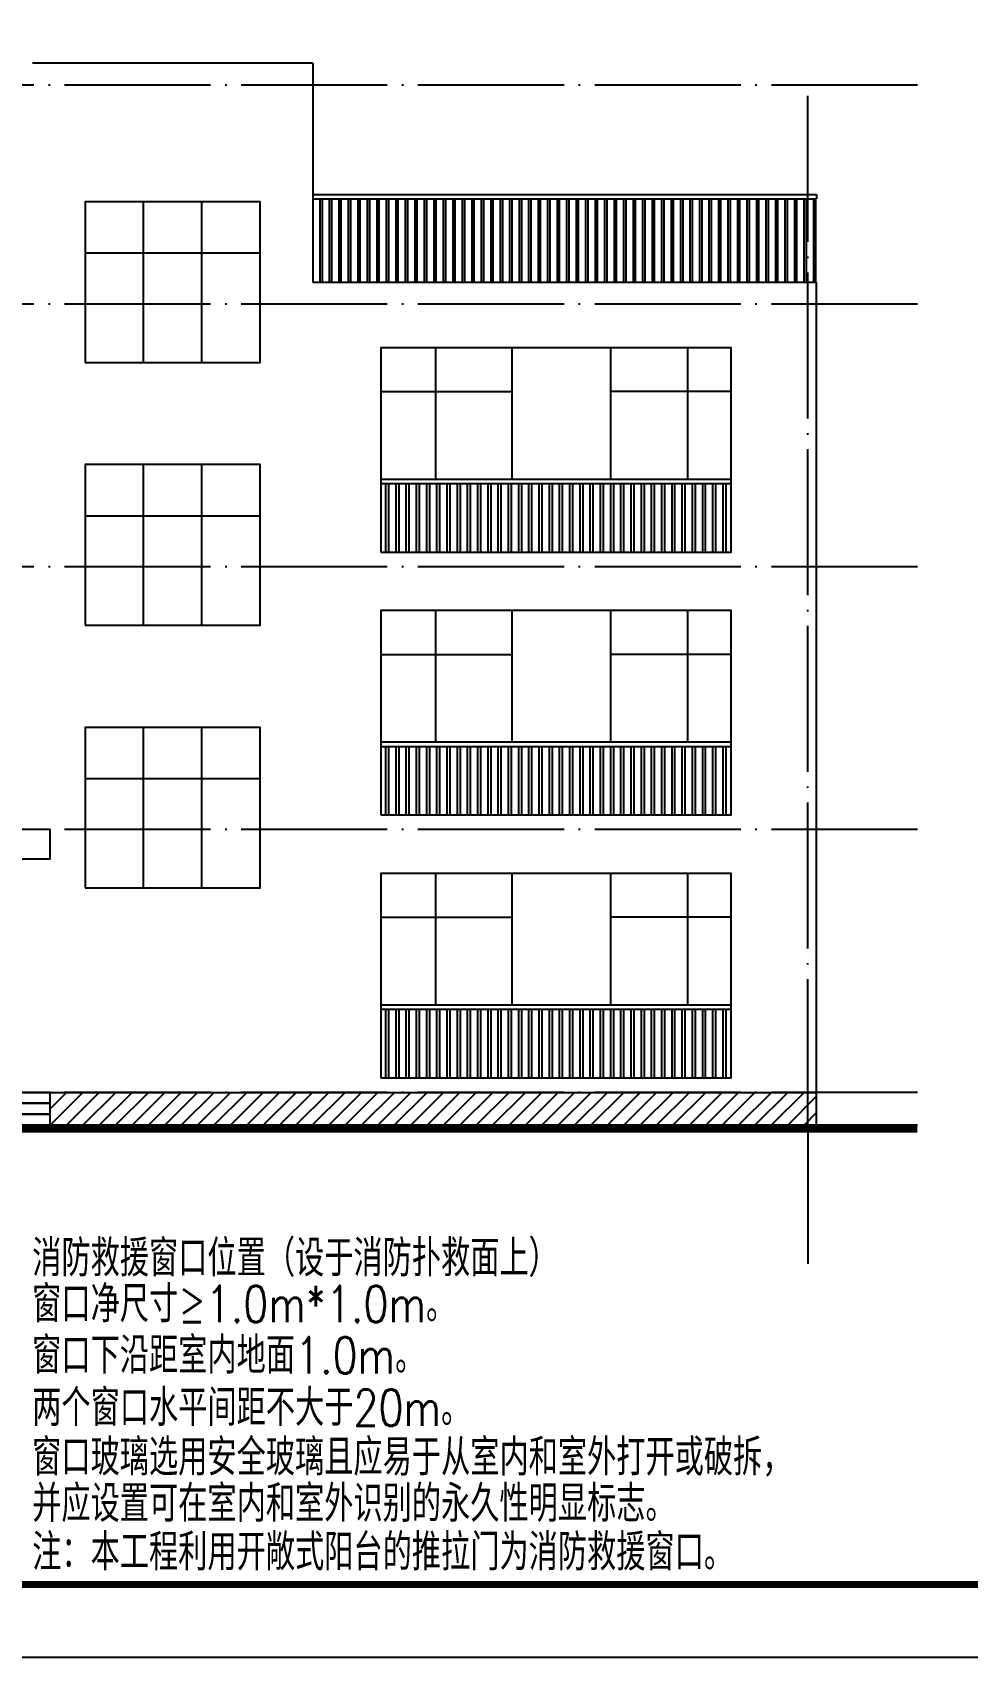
# Model space of a CAD drawing. Extents: x -695846 to 822170, y -413475 to 397179.
# Drawn here: x 369208 to 382014, y 220602 to 242864 of the extents above; entities that cross this region are included whole.
import ezdxf

# ---------------------------------------------------------------- set-up
doc = ezdxf.new("R2010")
doc.units = 0
doc.header["$LTSCALE"] = 1000
doc.header["$MEASUREMENT"] = 0
doc.linetypes.add('DOTE', pattern=[2.42, 2, -0.2, 0.02, -0.2])
for name, color, linetype in [('A-立面阳台栏杆', 157, 'Continuous'), ('AXIS', 3, 'Continuous'), ('BALCONY', 6, 'Continuous'), ('DOTE', 1, 'DOTE'), ('T-图框-175', 175, 'Continuous'), ('WINDOW', 4, 'Continuous')]:
    doc.layers.add(name, color=color, linetype=linetype)
doc.styles.add('_HZTXT', font='txt.shx', dxfattribs={"width": 0.8, "bigfont": 'HZTXT.shx'})

msp = doc.modelspace()

# ---------------------------------------------------------------- hatches: boundary and pattern name
h = msp.add_hatch()
h.set_pattern_fill('ANSI31', color=8, scale=100)
h.set_pattern_definition([(45, (-263890.22, -11436.08), (-112.2532, 112.2532), [])])
h.paths.add_polyline_path([(379948, 228344), (369448, 228344), (369448, 228194), (369448, 228044), (369448, 227894), (379948, 227894)])

# ---------------------------------------------------------------- linework, layer by layer
for p, q in [((373048, 242444), (369208, 242444)), ((373048, 242444), (373048, 239444)), ((379948, 227894), (379948, 239444)), ((381328, 227894), (342928, 227894))]:
    msp.add_line(p, q)
at = {"color": 8}
msp.add_line((344308, 228344), (379948, 228344), dxfattribs=at)
msp.add_lwpolyline([(373048, 239444), (379948, 239444)])
for points in [[(373978, 235744), (378778, 235744), (378778, 238544), (373978, 238544)], [(373978, 232144), (378778, 232144), (378778, 234944), (373978, 234944)], [(365608, 231544), (369448, 231544), (369448, 231944), (365608, 231944)], [(373978, 228544), (378778, 228544), (378778, 231344), (373978, 231344)], [(365608, 228194), (369448, 228194), (369448, 228344), (365608, 228344)], [(365608, 228044), (369448, 228044), (369448, 228194), (365608, 228194)], [(365608, 227894), (369448, 227894), (369448, 228044), (365608, 228044)]]:
    msp.add_lwpolyline(points, close=True)
at = {"const_width": 100}
msp.add_lwpolyline([(381328, 227844), (342928, 227844)], dxfattribs=at)
at = {"layer": 'A-立面阳台栏杆'}
for p, q in [((379948, 240644), (379948, 240584)), ((373978, 236744), (378778, 236744)), ((373978, 236684), (378778, 236684)), ((373978, 233144), (378778, 233144)), ((373978, 233084), (378778, 233084)), ((373978, 229544), (378778, 229544)), ((373978, 229484), (378778, 229484))]:
    msp.add_line(p, q, dxfattribs=at)
for points in [[(373048, 240644), (379948, 240644)], [(373048, 240584), (379948, 240584)], [(373148, 239444), (373148, 240584)], [(373178, 239444), (373178, 240584)], [(373278, 239444), (373278, 240584)], [(373308, 239444), (373308, 240584)], [(373408, 239444), (373408, 240584)], [(373438, 239444), (373438, 240584)], [(373538, 239444), (373538, 240584)], [(373568, 239444), (373568, 240584)], [(373668, 239444), (373668, 240584)], [(373698, 239444), (373698, 240584)], [(373798, 239444), (373798, 240584)], [(373828, 239444), (373828, 240584)], [(373928, 239444), (373928, 240584)], [(373958, 239444), (373958, 240584)], [(374058, 239444), (374058, 240584)], [(374088, 239444), (374088, 240584)], [(374188, 239444), (374188, 240584)], [(374218, 239444), (374218, 240584)], [(374318, 239444), (374318, 240584)], [(374348, 239444), (374348, 240584)], [(374448, 239444), (374448, 240584)], [(374478, 239444), (374478, 240584)], [(374578, 239444), (374578, 240584)], [(374608, 239444), (374608, 240584)], [(374708, 239444), (374708, 240584)], [(374738, 239444), (374738, 240584)], [(374838, 239444), (374838, 240584)], [(374868, 239444), (374868, 240584)], [(374968, 239444), (374968, 240584)], [(374998, 239444), (374998, 240584)], [(375098, 239444), (375098, 240584)], [(375128, 239444), (375128, 240584)], [(375228, 239444), (375228, 240584)], [(375258, 239444), (375258, 240584)], [(375358, 239444), (375358, 240584)], [(375388, 239444), (375388, 240584)], [(375488, 239444), (375488, 240584)], [(375518, 239444), (375518, 240584)], [(375618, 239444), (375618, 240584)], [(375648, 239444), (375648, 240584)], [(375748, 239444), (375748, 240584)], [(375778, 239444), (375778, 240584)], [(375878, 239444), (375878, 240584)], [(375908, 239444), (375908, 240584)], [(376008, 239444), (376008, 240584)], [(376038, 239444), (376038, 240584)], [(376138, 239444), (376138, 240584)], [(376168, 239444), (376168, 240584)], [(376268, 239444), (376268, 240584)], [(376298, 239444), (376298, 240584)], [(376398, 239444), (376398, 240584)], [(376428, 239444), (376428, 240584)], [(376528, 239444), (376528, 240584)], [(376558, 239444), (376558, 240584)], [(376658, 239444), (376658, 240584)], [(376688, 239444), (376688, 240584)], [(376788, 239444), (376788, 240584)], [(376818, 239444), (376818, 240584)], [(376918, 239444), (376918, 240584)], [(376948, 239444), (376948, 240584)], [(377048, 239444), (377048, 240584)], [(377078, 239444), (377078, 240584)], [(377178, 239444), (377178, 240584)], [(377208, 239444), (377208, 240584)], [(377308, 239444), (377308, 240584)], [(377338, 239444), (377338, 240584)], [(377438, 239444), (377438, 240584)], [(377468, 239444), (377468, 240584)], [(377568, 239444), (377568, 240584)], [(377598, 239444), (377598, 240584)], [(377698, 239444), (377698, 240584)], [(377728, 239444), (377728, 240584)], [(377828, 239444), (377828, 240584)], [(377858, 239444), (377858, 240584)], [(377958, 239444), (377958, 240584)], [(377988, 239444), (377988, 240584)], [(378088, 239444), (378088, 240584)], [(378118, 239444), (378118, 240584)], [(378218, 239444), (378218, 240584)], [(378248, 239444), (378248, 240584)], [(378348, 239444), (378348, 240584)], [(378378, 239444), (378378, 240584)], [(378478, 239444), (378478, 240584)], [(378508, 239444), (378508, 240584)], [(378608, 239444), (378608, 240584)], [(378638, 239444), (378638, 240584)], [(378738, 239444), (378738, 240584)], [(378768, 239444), (378768, 240584)], [(378868, 239444), (378868, 240584)], [(378898, 239444), (378898, 240584)], [(378998, 239444), (378998, 240584)], [(379028, 239444), (379028, 240584)], [(379128, 239444), (379128, 240584)], [(379158, 239444), (379158, 240584)], [(379258, 239444), (379258, 240584)], [(379288, 239444), (379288, 240584)], [(379388, 239444), (379388, 240584)], [(379418, 239444), (379418, 240584)], [(379518, 239444), (379518, 240584)], [(379548, 239444), (379548, 240584)], [(379648, 239444), (379648, 240584)], [(379678, 239444), (379678, 240584)], [(379778, 239444), (379778, 240584)], [(379808, 239444), (379808, 240584)], [(379908, 239444), (379908, 240584)], [(379938, 239444), (379938, 240584)], [(374048, 235744), (374048, 236684)], [(374088, 235744), (374088, 236684)], [(374188, 235744), (374188, 236684)], [(374228, 235744), (374228, 236684)], [(374328, 235744), (374328, 236684)], [(374368, 235744), (374368, 236684)], [(374468, 235744), (374468, 236684)], [(374508, 235744), (374508, 236684)], [(374608, 235744), (374608, 236684)], [(374648, 235744), (374648, 236684)], [(374748, 235744), (374748, 236684)], [(374788, 235744), (374788, 236684)], [(374888, 235744), (374888, 236684)], [(374928, 235744), (374928, 236684)], [(375028, 235744), (375028, 236684)], [(375068, 235744), (375068, 236684)], [(375168, 235744), (375168, 236684)], [(375208, 235744), (375208, 236684)], [(375308, 235744), (375308, 236684)], [(375348, 235744), (375348, 236684)], [(375448, 235744), (375448, 236684)], [(375488, 235744), (375488, 236684)], [(375588, 235744), (375588, 236684)], [(375628, 235744), (375628, 236684)], [(375728, 235744), (375728, 236684)], [(375768, 235744), (375768, 236684)], [(375868, 235744), (375868, 236684)], [(375908, 235744), (375908, 236684)], [(376008, 235744), (376008, 236684)], [(376048, 235744), (376048, 236684)], [(376148, 235744), (376148, 236684)], [(376188, 235744), (376188, 236684)], [(376288, 235744), (376288, 236684)], [(376328, 235744), (376328, 236684)], [(376428, 235744), (376428, 236684)], [(376468, 235744), (376468, 236684)], [(376568, 235744), (376568, 236684)], [(376608, 235744), (376608, 236684)], [(376708, 235744), (376708, 236684)], [(376748, 235744), (376748, 236684)], [(376848, 235744), (376848, 236684)], [(376888, 235744), (376888, 236684)], [(376988, 235744), (376988, 236684)], [(377028, 235744), (377028, 236684)], [(377128, 235744), (377128, 236684)], [(377168, 235744), (377168, 236684)], [(377268, 235744), (377268, 236684)], [(377308, 235744), (377308, 236684)], [(377408, 235744), (377408, 236684)], [(377448, 235744), (377448, 236684)], [(377548, 235744), (377548, 236684)], [(377588, 235744), (377588, 236684)], [(377688, 235744), (377688, 236684)], [(377728, 235744), (377728, 236684)], [(377828, 235744), (377828, 236684)], [(377868, 235744), (377868, 236684)], [(377968, 235744), (377968, 236684)], [(378008, 235744), (378008, 236684)], [(378108, 235744), (378108, 236684)], [(378148, 235744), (378148, 236684)], [(378248, 235744), (378248, 236684)], [(378288, 235744), (378288, 236684)], [(378388, 235744), (378388, 236684)], [(378428, 235744), (378428, 236684)], [(378528, 235744), (378528, 236684)], [(378568, 235744), (378568, 236684)], [(378668, 235744), (378668, 236684)], [(378708, 235744), (378708, 236684)], [(374048, 232144), (374048, 233084)], [(374088, 232144), (374088, 233084)], [(374188, 232144), (374188, 233084)], [(374228, 232144), (374228, 233084)], [(374328, 232144), (374328, 233084)], [(374368, 232144), (374368, 233084)], [(374468, 232144), (374468, 233084)], [(374508, 232144), (374508, 233084)], [(374608, 232144), (374608, 233084)], [(374648, 232144), (374648, 233084)], [(374748, 232144), (374748, 233084)], [(374788, 232144), (374788, 233084)], [(374888, 232144), (374888, 233084)], [(374928, 232144), (374928, 233084)], [(375028, 232144), (375028, 233084)], [(375068, 232144), (375068, 233084)], [(375168, 232144), (375168, 233084)], [(375208, 232144), (375208, 233084)], [(375308, 232144), (375308, 233084)], [(375348, 232144), (375348, 233084)], [(375448, 232144), (375448, 233084)], [(375488, 232144), (375488, 233084)], [(375588, 232144), (375588, 233084)], [(375628, 232144), (375628, 233084)], [(375728, 232144), (375728, 233084)], [(375768, 232144), (375768, 233084)], [(375868, 232144), (375868, 233084)], [(375908, 232144), (375908, 233084)], [(376008, 232144), (376008, 233084)], [(376048, 232144), (376048, 233084)], [(376148, 232144), (376148, 233084)], [(376188, 232144), (376188, 233084)], [(376288, 232144), (376288, 233084)], [(376328, 232144), (376328, 233084)], [(376428, 232144), (376428, 233084)], [(376468, 232144), (376468, 233084)], [(376568, 232144), (376568, 233084)], [(376608, 232144), (376608, 233084)], [(376708, 232144), (376708, 233084)], [(376748, 232144), (376748, 233084)], [(376848, 232144), (376848, 233084)], [(376888, 232144), (376888, 233084)], [(376988, 232144), (376988, 233084)], [(377028, 232144), (377028, 233084)], [(377128, 232144), (377128, 233084)], [(377168, 232144), (377168, 233084)], [(377268, 232144), (377268, 233084)], [(377308, 232144), (377308, 233084)], [(377408, 232144), (377408, 233084)], [(377448, 232144), (377448, 233084)], [(377548, 232144), (377548, 233084)], [(377588, 232144), (377588, 233084)], [(377688, 232144), (377688, 233084)], [(377728, 232144), (377728, 233084)], [(377828, 232144), (377828, 233084)], [(377868, 232144), (377868, 233084)], [(377968, 232144), (377968, 233084)], [(378008, 232144), (378008, 233084)], [(378108, 232144), (378108, 233084)], [(378148, 232144), (378148, 233084)], [(378248, 232144), (378248, 233084)], [(378288, 232144), (378288, 233084)], [(378388, 232144), (378388, 233084)], [(378428, 232144), (378428, 233084)], [(378528, 232144), (378528, 233084)], [(378568, 232144), (378568, 233084)], [(378668, 232144), (378668, 233084)], [(378708, 232144), (378708, 233084)], [(374048, 228544), (374048, 229484)], [(374088, 228544), (374088, 229484)], [(374188, 228544), (374188, 229484)], [(374228, 228544), (374228, 229484)], [(374328, 228544), (374328, 229484)], [(374368, 228544), (374368, 229484)], [(374468, 228544), (374468, 229484)], [(374508, 228544), (374508, 229484)], [(374608, 228544), (374608, 229484)], [(374648, 228544), (374648, 229484)], [(374748, 228544), (374748, 229484)], [(374788, 228544), (374788, 229484)], [(374888, 228544), (374888, 229484)], [(374928, 228544), (374928, 229484)], [(375028, 228544), (375028, 229484)], [(375068, 228544), (375068, 229484)], [(375168, 228544), (375168, 229484)], [(375208, 228544), (375208, 229484)], [(375308, 228544), (375308, 229484)], [(375348, 228544), (375348, 229484)], [(375448, 228544), (375448, 229484)], [(375488, 228544), (375488, 229484)], [(375588, 228544), (375588, 229484)], [(375628, 228544), (375628, 229484)], [(375728, 228544), (375728, 229484)], [(375768, 228544), (375768, 229484)], [(375868, 228544), (375868, 229484)], [(375908, 228544), (375908, 229484)], [(376008, 228544), (376008, 229484)], [(376048, 228544), (376048, 229484)], [(376148, 228544), (376148, 229484)], [(376188, 228544), (376188, 229484)], [(376288, 228544), (376288, 229484)], [(376328, 228544), (376328, 229484)], [(376428, 228544), (376428, 229484)], [(376468, 228544), (376468, 229484)], [(376568, 228544), (376568, 229484)], [(376608, 228544), (376608, 229484)], [(376708, 228544), (376708, 229484)], [(376748, 228544), (376748, 229484)], [(376848, 228544), (376848, 229484)], [(376888, 228544), (376888, 229484)], [(376988, 228544), (376988, 229484)], [(377028, 228544), (377028, 229484)], [(377128, 228544), (377128, 229484)], [(377168, 228544), (377168, 229484)], [(377268, 228544), (377268, 229484)], [(377308, 228544), (377308, 229484)], [(377408, 228544), (377408, 229484)], [(377448, 228544), (377448, 229484)], [(377548, 228544), (377548, 229484)], [(377588, 228544), (377588, 229484)], [(377688, 228544), (377688, 229484)], [(377728, 228544), (377728, 229484)], [(377828, 228544), (377828, 229484)], [(377868, 228544), (377868, 229484)], [(377968, 228544), (377968, 229484)], [(378008, 228544), (378008, 229484)], [(378108, 228544), (378108, 229484)], [(378148, 228544), (378148, 229484)], [(378248, 228544), (378248, 229484)], [(378288, 228544), (378288, 229484)], [(378388, 228544), (378388, 229484)], [(378428, 228544), (378428, 229484)], [(378528, 228544), (378528, 229484)], [(378568, 228544), (378568, 229484)], [(378668, 228544), (378668, 229484)], [(378708, 228544), (378708, 229484)]]:
    msp.add_lwpolyline(points, dxfattribs=at)
at = {"layer": 'AXIS'}
msp.add_line((379828, 227894), (379828, 225994), dxfattribs=at)
at = {"layer": 'DOTE'}
for p, q in [((381328, 242144), (342928, 242144)), ((379828, 227894), (379828, 242144)), ((381328, 239144), (342928, 239144)), ((381328, 235544), (342928, 235544)), ((381328, 231944), (342928, 231944)), ((381328, 228344), (342928, 228344))]:
    msp.add_line(p, q, dxfattribs=at)
at = {"layer": 'T-图框-175'}
msp.add_lwpolyline([(335420, 220602), (335420, 262602), (394820, 262602), (394820, 220602)], close=True, dxfattribs=at)
at = {"layer": 'T-图框-175', "const_width": 100}
msp.add_lwpolyline([(337920, 221602), (393820, 221602), (393820, 261602), (337920, 261602)], close=True, dxfattribs=at)
at = {"layer": 'WINDOW'}
for points in [[(369928, 238344), (372328, 238344), (372328, 240544), (369928, 240544)], [(369928, 234744), (372328, 234744), (372328, 236944), (369928, 236944)], [(369928, 231144), (372328, 231144), (372328, 233344), (369928, 233344)]]:
    msp.add_lwpolyline(points, close=True, dxfattribs=at)
for points in [[(370728, 238344), (370728, 240544)], [(371528, 238344), (371528, 240544)], [(369928, 239844), (372328, 239844)], [(370728, 234744), (370728, 236944)], [(371528, 234744), (371528, 236944)], [(369928, 236244), (372328, 236244)], [(370728, 231144), (370728, 233344)], [(371528, 231144), (371528, 233344)], [(369928, 232644), (372328, 232644)]]:
    msp.add_lwpolyline(points, dxfattribs=at)
at = {"layer": 'WINDOW', "color": 8}
for points in [[(374728, 238544), (374728, 236744)], [(375778, 236744), (375778, 238544), (375778, 238544)], [(377128, 236744), (377128, 238544), (377128, 238544)], [(378178, 238544), (378178, 236744)], [(373978, 237944), (375778, 237944)], [(378778, 237944), (377128, 237944)], [(374728, 234944), (374728, 233144)], [(375778, 233144), (375778, 234944), (375778, 234944)], [(377128, 233144), (377128, 234944), (377128, 234944)], [(378178, 234944), (378178, 233144)], [(373978, 234344), (375778, 234344)], [(378778, 234344), (377128, 234344)], [(374728, 231344), (374728, 229544)], [(375778, 229544), (375778, 231344), (375778, 231344)], [(377128, 229544), (377128, 231344), (377128, 231344)], [(378178, 231344), (378178, 229544)], [(373978, 230744), (375778, 230744)], [(378778, 230744), (377128, 230744)]]:
    msp.add_lwpolyline(points, dxfattribs=at)

# ---------------------------------------------------------------- texts
at = {"layer": 'BALCONY', "color": 3, "style": '_HZTXT', "width": 0.8}
for s, p in [('消防救援窗口位置（设于消防扑救面上）', (369204, 225823)), ('窗口净尺寸≥1.0m*1.0m。', (369204, 225194)), ('窗口下沿距室内地面1.0m。', (369204, 224491)), ('两个窗口水平间距不大于20m。', (369204, 223774)), ('窗口玻璃选用安全玻璃且应易于从室内和室外打开或破拆，', (369204, 223095)), ('并应设置可在室内和室外识别的永久性明显标志。', (369204, 222460))]:
    msp.add_text(s, height=500, dxfattribs=at).set_placement(p)
at = {"layer": 'BALCONY', "color": 1, "style": '_HZTXT', "width": 0.8}
msp.add_text('注：本工程利用开敞式阳台的推拉门为消防救援窗口。', height=500, dxfattribs=at).set_placement((369204, 221795))

doc.saveas('drawing.dxf')
